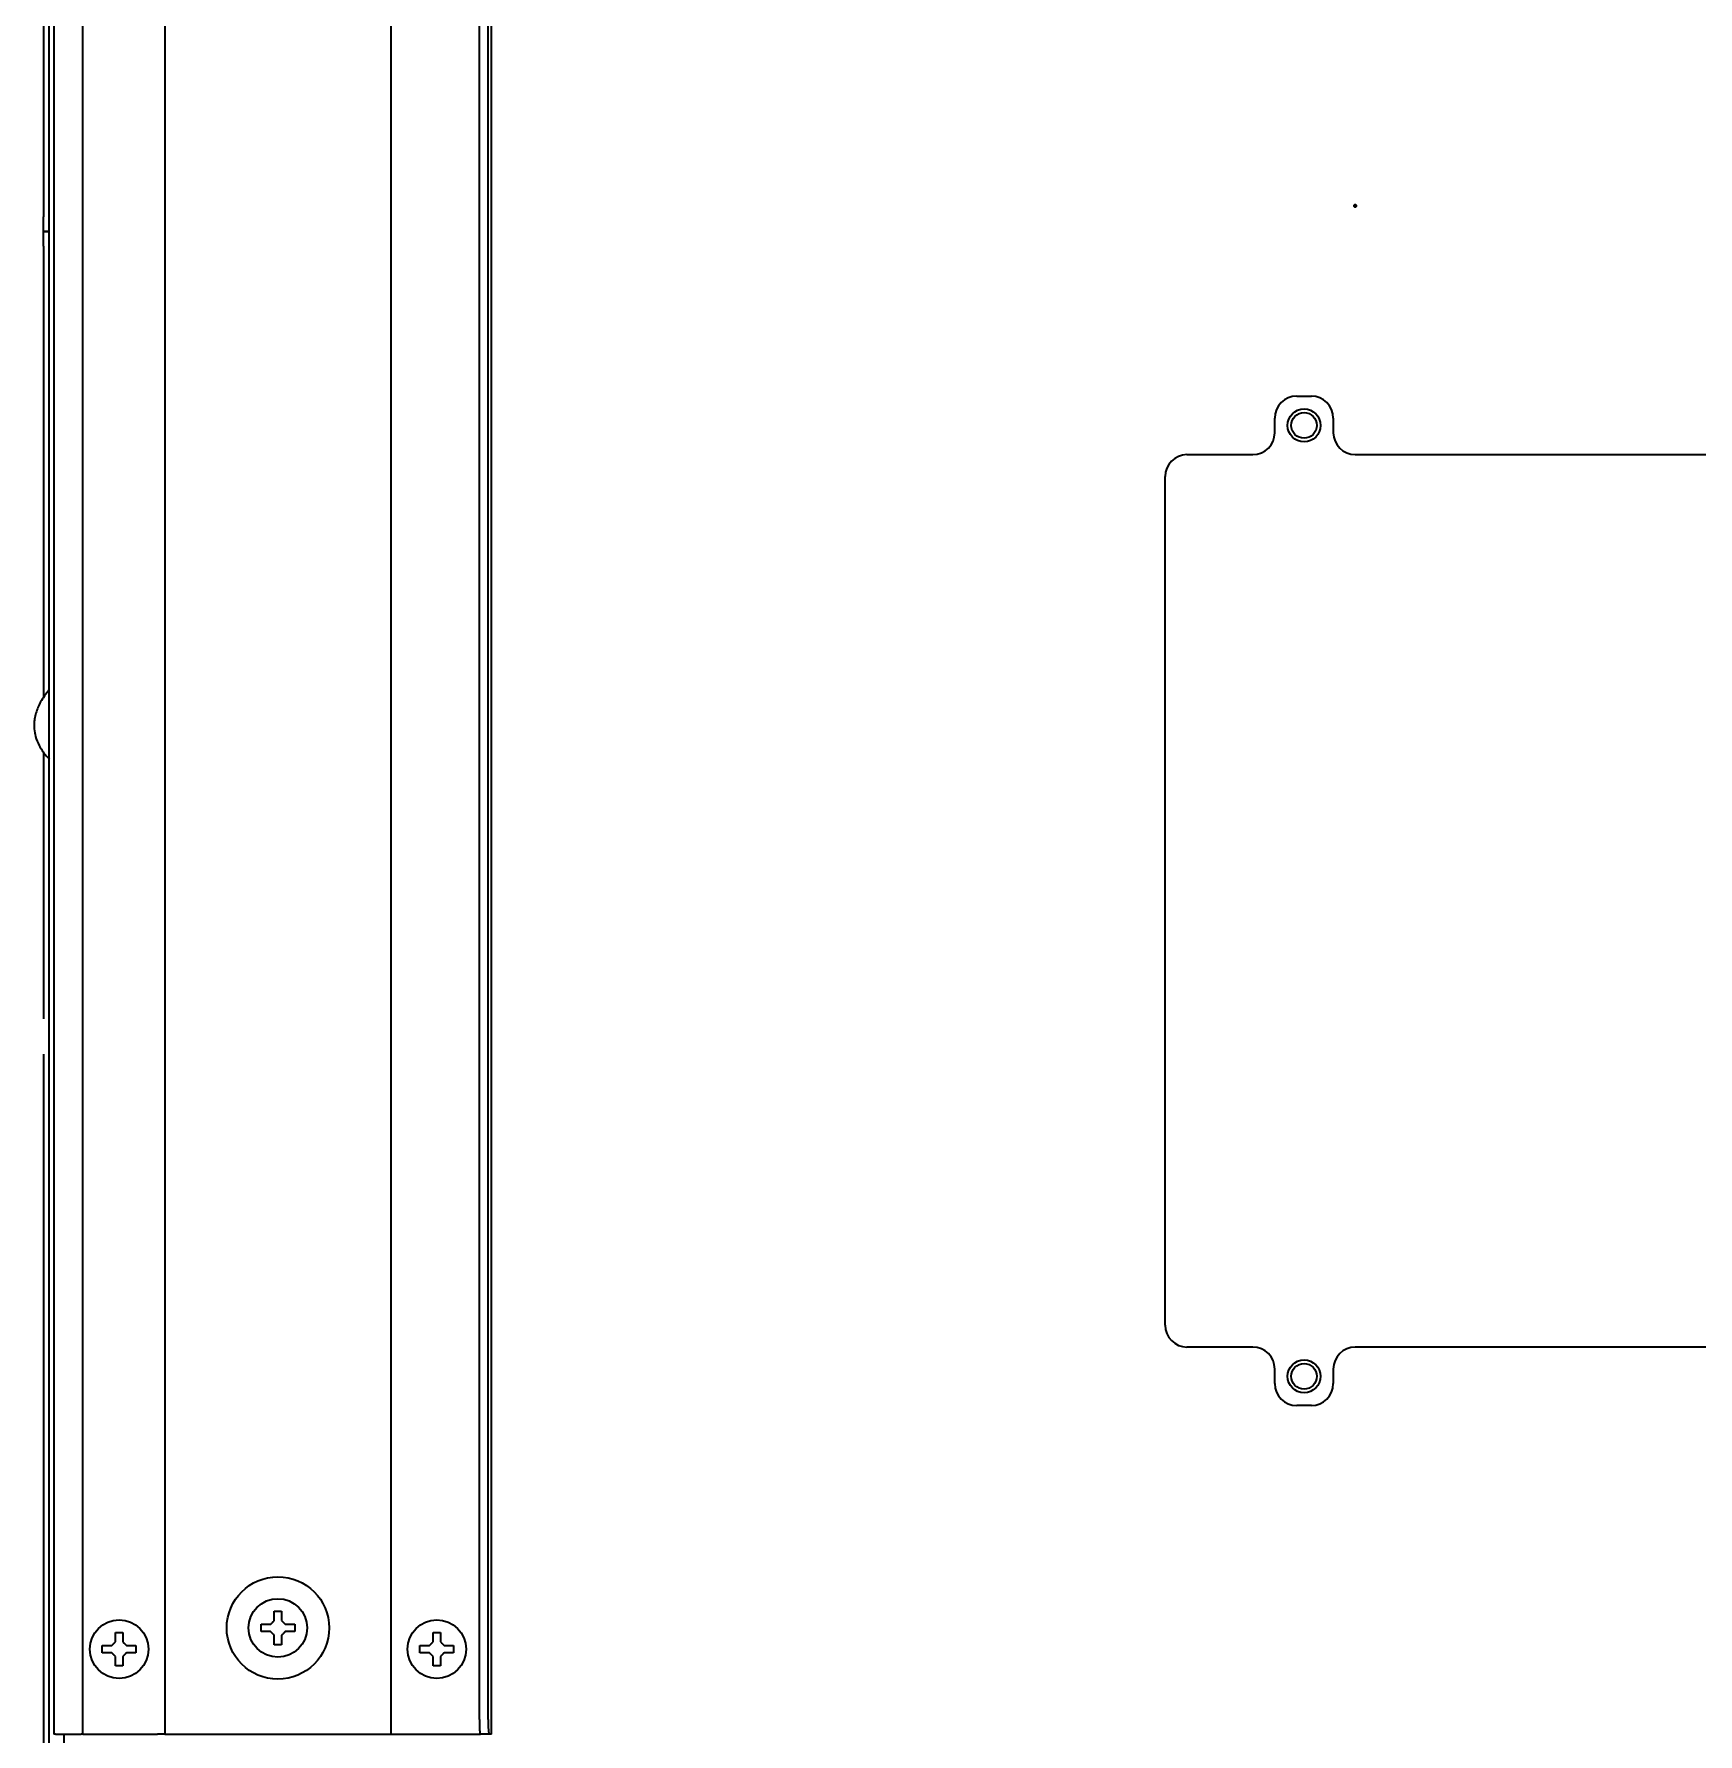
# Model space of a CAD drawing. Extents: x -760 to 4209, y 5795 to 10697.
# Drawn here: x 1848 to 2075.4, y 9638.5 to 9870.9 of the extents above; entities that cross this region are included whole.
import ezdxf

# ---------------------------------------------------------------- set-up
doc = ezdxf.new("R2010")
doc.units = 0
doc.header["$LTSCALE"] = 5
doc.layers.add('1', color=7, linetype='CONTINUOUS', true_color=0xffffff)

msp = doc.modelspace()

# ---------------------------------------------------------------- linework, layer by layer
at = {"layer": '1', "color": 7, "linetype": 'Continuous', "lineweight": 35}
for p, q in [((1849.25, 10525.82), (1849.25, 9845.92)), ((1850.05, 9547.02), (1850.05, 10525.87)), ((1850.68, 10434.52), (1850.68, 9638.52)), ((1854.63, 9638.52), (1854.63, 10434.52)), ((1865.85, 10434.52), (1865.85, 9638.52)), ((1896.75, 10434.52), (1896.75, 9638.52)), ((1910.48, 9638.52), (1910.48, 10434.52)), ((1908.83, 9640.52), (1908.83, 10432.52)), ((1910.03, 9640.52), (1910.03, 10432.52)), ((1849.25, 9843.92), (1849.25, 9845.92)), ((1849.25, 9841.92), (1849.25, 9843.92)), ((1849.25, 9843.92), (1850.05, 9843.92)), ((1850.05, 9843.92), (1849.25, 9843.92)), ((1849.25, 9841.92), (1849.25, 9780.15)), ((2020.55, 9821.42), (2022.55, 9821.42)), ((2017.55, 9816.42), (2017.55, 9818.42)), ((2025.55, 9818.42), (2025.55, 9816.42)), ((2005.55, 9813.42), (2014.55, 9813.42)), ((2028.55, 9813.42), (2211.55, 9813.42)), ((2002.55, 9694.42), (2002.55, 9810.42)), ((1849.25, 9772.79), (1849.25, 9736.28)), ((1849.25, 9731.44), (1849.25, 9607.87)), ((2014.55, 9691.42), (2005.55, 9691.42)), ((2211.55, 9691.42), (2028.55, 9691.42)), ((2017.55, 9686.42), (2017.55, 9688.42)), ((2025.55, 9688.42), (2025.55, 9686.42)), ((2022.55, 9683.42), (2020.55, 9683.42)), ((1879, 9653.02), (1879, 9653.52)), ((1879, 9652.52), (1879, 9653.02)), ((1883.6, 9653.52), (1883.6, 9653.02)), ((1883.6, 9653.02), (1883.6, 9652.52)), ((1857.3, 9650.12), (1857.3, 9650.62)), ((1857.3, 9649.62), (1857.3, 9650.12)), ((1861.9, 9650.62), (1861.9, 9650.12)), ((1861.9, 9650.12), (1861.9, 9649.62)), ((1900.71, 9650.12), (1900.71, 9650.62)), ((1900.71, 9649.62), (1900.71, 9650.12)), ((1905.31, 9650.62), (1905.31, 9650.12)), ((1905.31, 9650.12), (1905.31, 9649.62)), ((1850.88, 9638.52), (1850.68, 9638.52)), ((1850.88, 9638.52), (1854.43, 9638.52)), ((1852.05, 9638.53), (1852.05, 9546.72)), ((1854.63, 9638.52), (1854.43, 9638.52)), ((1854.63, 9638.52), (1864.85, 9638.52)), ((1865.85, 9638.52), (1864.85, 9638.52)), ((1865.85, 9638.52), (1868.05, 9638.52)), ((1868.05, 9638.52), (1894.55, 9638.52)), ((1894.55, 9638.52), (1896.75, 9638.52)), ((1896.75, 9638.52), (1897.75, 9638.52)), ((1897.75, 9638.52), (1908.28, 9638.52)), ((1908.28, 9638.52), (1908.97, 9638.52)), ((1910.16, 9638.52), (1908.97, 9638.52)), ((1910.47, 9638.52), (1910.16, 9638.52)), ((1910.47, 9638.52), (1910.48, 9638.52))]:
    msp.add_line(p, q, dxfattribs=at)
for centre, radius in [((2021.55, 9817.42), 2.25), ((2021.55, 9817.42), 1.75), ((2021.55, 9687.42), 2.25), ((2021.55, 9687.42), 1.75), ((1881.3, 9653.02), 7), ((1881.3, 9653.02), 4), ((1859.6, 9650.12), 4), ((1903.01, 9650.12), 4)]:
    msp.add_circle(centre, radius, dxfattribs=at)
for centre, start, end in [((2020.55, 9818.42), 90, 180), ((2022.55, 9818.42), 0, 90), ((2014.55, 9816.42), 270, 0), ((2028.55, 9816.42), 180, 270), ((2005.55, 9810.42), 90, 180), ((2005.55, 9694.42), 180, 270), ((2014.55, 9688.42), 0, 90), ((2028.55, 9688.42), 90, 180), ((2020.55, 9686.42), 180, 270), ((2022.55, 9686.42), 270, 0)]:
    msp.add_arc(centre, 3, start, end, dxfattribs=at)
for centre, major_axis, start_param, end_param in [((1908.97, 9640.52), (0, -2), 4.712389, 6.283185), ((1910.16, 9640.52), (0, 2), 1.570796, 3.141593)]:
    msp.add_ellipse(centre, major_axis=major_axis, ratio=0.069756, start_param=start_param, end_param=end_param, dxfattribs=at)
for points, knots in [([(1850.05, 9781.26), (1850.05, 9781.26), (1849.58, 9780.72), (1848.82, 9779.67), (1848.26, 9778.33), (1848.04, 9777.37), (1847.96, 9776.6), (1847.98, 9775.81), (1848.17, 9774.78), (1848.68, 9773.56), (1849.36, 9772.55), (1849.88, 9771.97), (1850.06, 9771.79)], [0, 0, 0, 0, 0.001045, 0.149509, 0.285062, 0.356658, 0.405805, 0.478894, 0.590956, 0.738003, 0.911675, 1, 1, 1, 1]), ([(1881.8, 9655.32), (1881.8, 9655.12), (1881.8, 9654.91), (1881.8, 9654.58), (1881.8, 9654.47), (1881.8, 9654.25), (1881.8, 9654.14), (1881.8, 9654.02)], [0, 0, 0, 0, 0.5, 0.5, 0.75, 0.75, 1, 1, 1, 1]), ([(1860.1, 9652.42), (1860.1, 9652.22), (1860.1, 9652.01), (1860.1, 9651.68), (1860.1, 9651.57), (1860.1, 9651.35), (1860.1, 9651.24), (1860.1, 9651.12)], [0, 0, 0, 0, 0.5, 0.5, 0.75, 0.75, 1, 1, 1, 1]), ([(1879, 9653.52), (1879.21, 9653.52), (1879.42, 9653.52), (1879.74, 9653.52), (1879.85, 9653.52), (1880.08, 9653.52), (1880.19, 9653.52), (1880.3, 9653.52)], [0, 0, 0, 0, 0.5, 0.5, 0.75, 0.75, 1, 1, 1, 1]), ([(1880.8, 9650.72), (1880.8, 9650.92), (1880.8, 9651.13), (1880.8, 9651.46), (1880.8, 9651.57), (1880.8, 9651.79), (1880.8, 9651.91), (1880.8, 9652.02)], [0, 0, 0, 0, 0.5, 0.5, 0.75, 0.75, 1, 1, 1, 1]), ([(1883.6, 9652.52), (1883.4, 9652.52), (1883.19, 9652.52), (1882.87, 9652.52), (1882.76, 9652.52), (1882.53, 9652.52), (1882.42, 9652.52), (1882.3, 9652.52)], [0, 0, 0, 0, 0.5, 0.5, 0.75, 0.75, 1, 1, 1, 1]), ([(1903.51, 9652.42), (1903.51, 9652.22), (1903.51, 9652.01), (1903.51, 9651.68), (1903.51, 9651.57), (1903.51, 9651.35), (1903.51, 9651.24), (1903.51, 9651.12)], [0, 0, 0, 0, 0.5, 0.5, 0.75, 0.75, 1, 1, 1, 1]), ([(1857.3, 9650.62), (1857.5, 9650.62), (1857.71, 9650.62), (1858.03, 9650.62), (1858.14, 9650.62), (1858.37, 9650.62), (1858.48, 9650.62), (1858.6, 9650.62)], [0, 0, 0, 0, 0.5, 0.5, 0.75, 0.75, 1, 1, 1, 1]), ([(1861.9, 9649.62), (1861.69, 9649.62), (1861.48, 9649.62), (1861.16, 9649.62), (1861.05, 9649.62), (1860.82, 9649.62), (1860.71, 9649.62), (1860.6, 9649.62)], [0, 0, 0, 0, 0.5, 0.5, 0.75, 0.75, 1, 1, 1, 1]), ([(1900.71, 9650.62), (1900.92, 9650.62), (1901.13, 9650.62), (1901.45, 9650.62), (1901.56, 9650.62), (1901.79, 9650.62), (1901.9, 9650.62), (1902.01, 9650.62)], [0, 0, 0, 0, 0.5, 0.5, 0.75, 0.75, 1, 1, 1, 1]), ([(1905.31, 9649.62), (1905.11, 9649.62), (1904.9, 9649.62), (1904.58, 9649.62), (1904.47, 9649.62), (1904.24, 9649.62), (1904.13, 9649.62), (1904.01, 9649.62)], [0, 0, 0, 0, 0.5, 0.5, 0.75, 0.75, 1, 1, 1, 1]), ([(1859.1, 9647.82), (1859.1, 9648.02), (1859.1, 9648.23), (1859.1, 9648.56), (1859.1, 9648.67), (1859.1, 9648.89), (1859.1, 9649.01), (1859.1, 9649.12)], [0, 0, 0, 0, 0.5, 0.5, 0.75, 0.75, 1, 1, 1, 1]), ([(1902.51, 9647.82), (1902.51, 9648.02), (1902.51, 9648.23), (1902.51, 9648.56), (1902.51, 9648.67), (1902.51, 9648.89), (1902.51, 9649.01), (1902.51, 9649.12)], [0, 0, 0, 0, 0.5, 0.5, 0.75, 0.75, 1, 1, 1, 1])]:
    msp.add_open_spline(points, degree=3, knots=knots, dxfattribs=at)
for points in [[(1880.8, 9654.02), (1880.8, 9654.08), (1880.8, 9654.18), (1880.8, 9654.35), (1880.8, 9654.5), (1880.8, 9654.66), (1880.8, 9654.81), (1880.8, 9654.97), (1880.8, 9655.13), (1880.8, 9655.26), (1880.8, 9655.32)], [(1880.8, 9655.32), (1880.97, 9655.32), (1881.3, 9655.32), (1881.64, 9655.32), (1881.8, 9655.32)], [(1859.1, 9652.42), (1859.26, 9652.42), (1859.6, 9652.42), (1859.93, 9652.42), (1860.1, 9652.42)], [(1859.1, 9651.12), (1859.1, 9651.18), (1859.1, 9651.28), (1859.1, 9651.45), (1859.1, 9651.6), (1859.1, 9651.76), (1859.1, 9651.91), (1859.1, 9652.07), (1859.1, 9652.23), (1859.1, 9652.36), (1859.1, 9652.42)], [(1880.3, 9652.52), (1880.25, 9652.52), (1880.14, 9652.52), (1879.98, 9652.52), (1879.82, 9652.52), (1879.67, 9652.52), (1879.51, 9652.52), (1879.36, 9652.52), (1879.19, 9652.52), (1879.07, 9652.52), (1879, 9652.52)], [(1880.3, 9653.52), (1880.33, 9653.55), (1880.38, 9653.59), (1880.45, 9653.66), (1880.52, 9653.74), (1880.59, 9653.81), (1880.66, 9653.88), (1880.73, 9653.95), (1880.78, 9654), (1880.8, 9654.02)], [(1880.8, 9652.02), (1880.78, 9652.05), (1880.73, 9652.1), (1880.65, 9652.17), (1880.58, 9652.24), (1880.51, 9652.31), (1880.44, 9652.38), (1880.37, 9652.45), (1880.33, 9652.5), (1880.3, 9652.52)], [(1881.8, 9654.02), (1881.83, 9654), (1881.88, 9653.94), (1881.96, 9653.87), (1882.03, 9653.8), (1882.1, 9653.73), (1882.17, 9653.66), (1882.24, 9653.59), (1882.28, 9653.54), (1882.3, 9653.52)], [(1882.3, 9652.52), (1882.28, 9652.5), (1882.23, 9652.45), (1882.16, 9652.38), (1882.09, 9652.31), (1882.02, 9652.24), (1881.95, 9652.16), (1881.88, 9652.09), (1881.83, 9652.05), (1881.8, 9652.02)], [(1881.8, 9652.02), (1881.8, 9651.97), (1881.8, 9651.86), (1881.8, 9651.7), (1881.8, 9651.54), (1881.8, 9651.38), (1881.8, 9651.23), (1881.8, 9651.08), (1881.8, 9650.91), (1881.8, 9650.79), (1881.8, 9650.72)], [(1882.3, 9653.52), (1882.36, 9653.52), (1882.47, 9653.52), (1882.63, 9653.52), (1882.79, 9653.52), (1882.94, 9653.52), (1883.1, 9653.52), (1883.25, 9653.52), (1883.42, 9653.52), (1883.54, 9653.52), (1883.6, 9653.52)], [(1902.51, 9652.42), (1902.68, 9652.42), (1903.01, 9652.42), (1903.35, 9652.42), (1903.51, 9652.42)], [(1902.51, 9651.12), (1902.51, 9651.18), (1902.51, 9651.28), (1902.51, 9651.45), (1902.51, 9651.6), (1902.51, 9651.76), (1902.51, 9651.91), (1902.51, 9652.07), (1902.51, 9652.23), (1902.51, 9652.36), (1902.51, 9652.42)], [(1858.6, 9649.62), (1858.54, 9649.62), (1858.43, 9649.62), (1858.27, 9649.62), (1858.11, 9649.62), (1857.96, 9649.62), (1857.81, 9649.62), (1857.65, 9649.62), (1857.48, 9649.62), (1857.36, 9649.62), (1857.3, 9649.62)], [(1858.6, 9650.62), (1858.62, 9650.65), (1858.67, 9650.69), (1858.74, 9650.76), (1858.81, 9650.84), (1858.88, 9650.91), (1858.95, 9650.98), (1859.02, 9651.05), (1859.07, 9651.1), (1859.1, 9651.12)], [(1859.1, 9649.12), (1859.07, 9649.15), (1859.02, 9649.2), (1858.94, 9649.27), (1858.87, 9649.34), (1858.8, 9649.41), (1858.73, 9649.48), (1858.66, 9649.55), (1858.62, 9649.6), (1858.6, 9649.62)], [(1860.1, 9651.12), (1860.12, 9651.1), (1860.17, 9651.04), (1860.25, 9650.97), (1860.32, 9650.9), (1860.39, 9650.83), (1860.46, 9650.76), (1860.53, 9650.69), (1860.57, 9650.64), (1860.6, 9650.62)], [(1860.6, 9649.62), (1860.57, 9649.6), (1860.52, 9649.55), (1860.45, 9649.48), (1860.38, 9649.41), (1860.31, 9649.34), (1860.24, 9649.26), (1860.17, 9649.19), (1860.12, 9649.15), (1860.1, 9649.12)], [(1860.6, 9650.62), (1860.65, 9650.62), (1860.76, 9650.62), (1860.92, 9650.62), (1861.08, 9650.62), (1861.23, 9650.62), (1861.39, 9650.62), (1861.54, 9650.62), (1861.71, 9650.62), (1861.83, 9650.62), (1861.9, 9650.62)], [(1881.8, 9650.72), (1881.64, 9650.72), (1881.3, 9650.72), (1880.97, 9650.72), (1880.8, 9650.72)], [(1902.01, 9649.62), (1901.96, 9649.62), (1901.85, 9649.62), (1901.69, 9649.62), (1901.53, 9649.62), (1901.38, 9649.62), (1901.22, 9649.62), (1901.07, 9649.62), (1900.9, 9649.62), (1900.78, 9649.62), (1900.71, 9649.62)], [(1902.01, 9650.62), (1902.04, 9650.65), (1902.09, 9650.69), (1902.16, 9650.76), (1902.23, 9650.84), (1902.3, 9650.91), (1902.37, 9650.98), (1902.44, 9651.05), (1902.49, 9651.1), (1902.51, 9651.12)], [(1902.51, 9649.12), (1902.49, 9649.15), (1902.44, 9649.2), (1902.36, 9649.27), (1902.29, 9649.34), (1902.22, 9649.41), (1902.15, 9649.48), (1902.08, 9649.55), (1902.04, 9649.6), (1902.01, 9649.62)], [(1903.51, 9651.12), (1903.54, 9651.1), (1903.59, 9651.04), (1903.67, 9650.97), (1903.74, 9650.9), (1903.81, 9650.83), (1903.88, 9650.76), (1903.95, 9650.69), (1903.99, 9650.64), (1904.01, 9650.62)], [(1904.01, 9649.62), (1903.99, 9649.6), (1903.94, 9649.55), (1903.87, 9649.48), (1903.8, 9649.41), (1903.73, 9649.34), (1903.66, 9649.26), (1903.59, 9649.19), (1903.54, 9649.15), (1903.51, 9649.12)], [(1904.01, 9650.62), (1904.07, 9650.62), (1904.18, 9650.62), (1904.34, 9650.62), (1904.5, 9650.62), (1904.65, 9650.62), (1904.8, 9650.62), (1904.96, 9650.62), (1905.13, 9650.62), (1905.25, 9650.62), (1905.31, 9650.62)], [(1860.1, 9647.82), (1859.93, 9647.82), (1859.6, 9647.82), (1859.26, 9647.82), (1859.1, 9647.82)], [(1860.1, 9649.12), (1860.1, 9649.07), (1860.1, 9648.96), (1860.1, 9648.8), (1860.1, 9648.64), (1860.1, 9648.48), (1860.1, 9648.33), (1860.1, 9648.18), (1860.1, 9648.01), (1860.1, 9647.89), (1860.1, 9647.82)], [(1903.51, 9647.82), (1903.35, 9647.82), (1903.01, 9647.82), (1902.68, 9647.82), (1902.51, 9647.82)], [(1903.51, 9649.12), (1903.51, 9649.07), (1903.51, 9648.96), (1903.51, 9648.8), (1903.51, 9648.64), (1903.51, 9648.48), (1903.51, 9648.33), (1903.51, 9648.18), (1903.51, 9648.01), (1903.51, 9647.89), (1903.51, 9647.82)]]:
    msp.add_open_spline(points, degree=3, dxfattribs=at)
at = {"layer": '1', "color": 163, "linetype": 'Continuous', "lineweight": 70}
msp.add_point((2028.55, 9847.42), dxfattribs=at)
msp.add_point((2028.55, 9847.42), dxfattribs=at)

doc.saveas('drawing.dxf')
